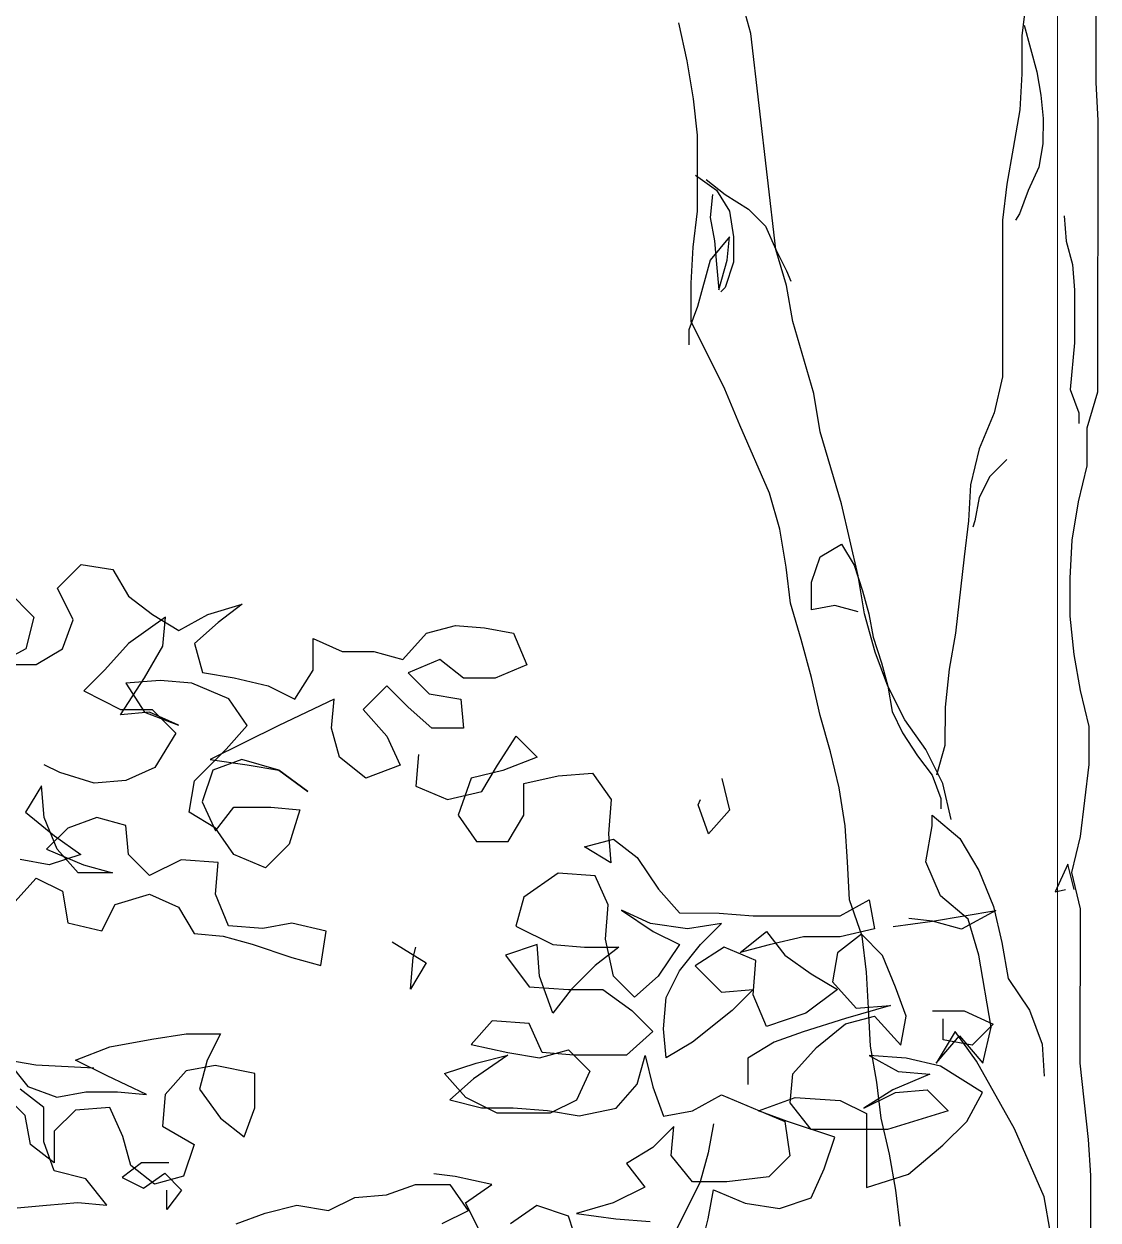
# Model space of a CAD drawing. Header units: millimetres. Extents: x 684983 to 685377, y 990360 to 990509.
# Drawn here: x 685185.274 to 685186.005, y 990436.872 to 990437.687 of the extents above; entities that cross this region are included whole.
import ezdxf

# ---------------------------------------------------------------- set-up
doc = ezdxf.new("R2010")
doc.units = ezdxf.units.MM
doc.layers.add('grid', color=8, linetype='Continuous', lineweight=9)
doc.layers.add('JACK  FRUIT TREE', color=7, linetype='Continuous')
doc.layers.add('TEAK', color=7, linetype='Continuous')

# ---------------------------------------------------------------- blocks, each defined once
blk = doc.blocks.new('JT')
at = {"color": 3}
for p, q in [((0.06831, 2.16982, 157.72663), (0.07909, 2.18058, 157.72663)), ((0.07909, 2.18058, 157.72663), (0.09345, 2.17817, 157.72663)), ((0.09345, 2.17817, 157.72663), (0.10061, 2.1662, 157.72663)), ((0.04558, 2.16864, 157.72663), (0.05753, 2.15667, 157.72663)), ((0.07548, 2.15546, 157.72663), (0.06831, 2.16982, 157.72663)), ((0.10061, 2.1662, 157.72663), (0.11137, 2.15782, 157.72663)), ((0.1365, 2.15779, 157.72663), (0.15206, 2.16256, 157.72663)), ((0.15206, 2.16256, 157.72663), (0.14128, 2.1542, 157.72663)), ((0.05753, 2.15667, 157.72663), (0.05393, 2.14231, 157.72663)), ((0.07068, 2.1423, 157.72663), (0.07548, 2.15546, 157.72663)), ((0.11735, 2.15661, 157.72663), (0.10059, 2.14466, 157.72663)), ((0.11137, 2.15782, 157.72663), (0.12333, 2.15063, 157.72663)), ((0.11615, 2.14345, 157.72663), (0.11735, 2.15661, 157.72663)), ((0.12333, 2.15063, 157.72663), (0.1365, 2.15779, 157.72663)), ((0.14128, 2.1542, 157.72663), (0.1305, 2.14464, 157.72663)), ((0.22502, 2.13737, 157.72663), (0.2358, 2.14933, 157.72663)), ((0.2358, 2.14933, 157.72663), (0.24896, 2.1529, 157.72663)), ((0.24896, 2.1529, 157.72663), (0.26212, 2.1517, 157.72663)), ((0.26212, 2.1517, 157.72663), (0.27528, 2.14929, 157.72663)), ((0.27528, 2.14929, 157.72663), (0.28125, 2.13493, 157.72663)), ((0.10059, 2.14466, 157.72663), (0.08981, 2.13271, 157.72663)), ((0.1305, 2.14464, 157.72663), (0.13408, 2.13147, 157.72663)), ((0.18433, 2.13262, 157.72663), (0.18435, 2.14698, 157.72663)), ((0.18435, 2.14698, 157.72663), (0.1975, 2.14099, 157.72663)), ((0.05393, 2.14231, 157.72663), (0.04076, 2.13515, 157.72663)), ((0.05871, 2.13513, 157.72663), (0.07068, 2.1423, 157.72663)), ((0.10776, 2.1291, 157.72663), (0.11615, 2.14345, 157.72663)), ((0.1975, 2.14099, 157.72663), (0.21186, 2.14097, 157.72663)), ((0.21186, 2.14097, 157.72663), (0.22502, 2.13737, 157.72663)), ((0.04076, 2.13515, 157.72663), (0.05871, 2.13513, 157.72663)), ((0.24177, 2.13736, 157.72663), (0.22741, 2.13139, 157.72663)), ((0.25253, 2.12897, 157.72663), (0.24177, 2.13736, 157.72663)), ((0.28125, 2.13493, 157.72663), (0.26689, 2.12896, 157.72663)), ((0.08981, 2.13271, 157.72663), (0.08023, 2.12315, 157.72663)), ((0.09697, 2.11236, 157.72663), (0.10776, 2.1291, 157.72663)), ((0.11494, 2.1279, 157.72663), (0.09938, 2.12672, 157.72663)), ((0.12929, 2.12669, 157.72663), (0.11494, 2.1279, 157.72663)), ((0.13408, 2.13147, 157.72663), (0.14844, 2.12907, 157.72663)), ((0.14844, 2.12907, 157.72663), (0.16399, 2.12546, 157.72663)), ((0.17595, 2.11947, 157.72663), (0.18433, 2.13262, 157.72663)), ((0.22741, 2.13139, 157.72663), (0.23697, 2.12181, 157.72663)), ((0.26689, 2.12896, 157.72663), (0.25253, 2.12897, 157.72663)), ((0.08023, 2.12315, 157.72663), (0.09698, 2.11476, 157.72663)), ((0.09938, 2.12672, 157.72663), (0.10774, 2.11355, 157.72663)), ((0.14604, 2.1195, 157.72663), (0.12929, 2.12669, 157.72663)), ((0.16399, 2.12546, 157.72663), (0.17595, 2.11947, 157.72663)), ((0.21783, 2.12541, 157.72663), (0.20705, 2.11466, 157.72663)), ((0.22739, 2.11583, 157.72663), (0.21783, 2.12541, 157.72663)), ((0.1544, 2.10753, 157.72663), (0.14604, 2.1195, 157.72663)), ((0.19389, 2.11945, 157.72663), (0.16876, 2.10751, 157.72663)), ((0.19269, 2.10629, 157.72663), (0.19389, 2.11945, 157.72663)), ((0.23697, 2.12181, 157.72663), (0.25132, 2.1194, 157.72663)), ((0.25132, 2.1194, 157.72663), (0.25251, 2.10624, 157.72663)), ((0.11014, 2.11355, 157.72663), (0.09697, 2.11236, 157.72663)), ((0.09698, 2.11476, 157.72663), (0.11133, 2.11474, 157.72663)), ((0.10774, 2.11355, 157.72663), (0.12329, 2.10755, 157.72663)), ((0.12329, 2.10755, 157.72663), (0.11014, 2.11355, 157.72663)), ((0.11133, 2.11474, 157.72663), (0.12209, 2.10397, 157.72663)), ((0.20705, 2.11466, 157.72663), (0.21781, 2.10268, 157.72663)), ((0.23815, 2.10625, 157.72663), (0.22739, 2.11583, 157.72663)), ((0.16876, 2.10751, 157.72663), (0.13764, 2.09199, 157.72663)), ((0.14482, 2.09677, 157.72663), (0.1544, 2.10753, 157.72663)), ((0.19626, 2.09313, 157.72663), (0.19269, 2.10629, 157.72663)), ((0.25251, 2.10624, 157.72663), (0.23815, 2.10625, 157.72663)), ((0.12209, 2.10397, 157.72663), (0.11251, 2.08842, 157.72663)), ((0.21781, 2.10268, 157.72663), (0.22378, 2.08951, 157.72663)), ((0.26805, 2.08947, 157.72663), (0.27643, 2.10263, 157.72663)), ((0.27643, 2.10263, 157.72663), (0.286, 2.09305, 157.72663)), ((0.13045, 2.08242, 157.72663), (0.14482, 2.09677, 157.72663)), ((0.06943, 2.08607, 157.72663), (0.06226, 2.08966, 157.72663)), ((0.13764, 2.09199, 157.72663), (0.15438, 2.08958, 157.72663)), ((0.15199, 2.09197, 157.72663), (0.13883, 2.0872, 157.72663)), ((0.16874, 2.08717, 157.72663), (0.15199, 2.09197, 157.72663)), ((0.15438, 2.08958, 157.72663), (0.16874, 2.08717, 157.72663)), ((0.20822, 2.08355, 157.72663), (0.19626, 2.09313, 157.72663)), ((0.22378, 2.08951, 157.72663), (0.20822, 2.08355, 157.72663)), ((0.23216, 2.09429, 157.72663), (0.23095, 2.07994, 157.72663)), ((0.286, 2.09305, 157.72663), (0.27044, 2.08708, 157.72663)), ((0.08498, 2.08127, 157.72663), (0.06943, 2.08607, 157.72663)), ((0.11251, 2.08842, 157.72663), (0.09934, 2.08245, 157.72663)), ((0.13883, 2.0872, 157.72663), (0.13403, 2.07285, 157.72663)), ((0.16874, 2.08717, 157.72663), (0.18189, 2.07759, 157.72663)), ((0.18189, 2.07759, 157.72663), (0.16874, 2.08717, 157.72663)), ((0.27044, 2.08708, 157.72663), (0.25608, 2.0835, 157.72663)), ((0.26086, 2.07752, 157.72663), (0.26805, 2.08947, 157.72663)), ((0.28, 2.08109, 157.72663), (0.29556, 2.08466, 157.72663)), ((0.29556, 2.08466, 157.72663), (0.31112, 2.08585, 157.72663)), ((0.31112, 2.08585, 157.72663), (0.31948, 2.07387, 157.72663)), ((0.06105, 2.08009, 157.72663), (0.05386, 2.06813, 157.72663)), ((0.06223, 2.06573, 157.72663), (0.06105, 2.08009, 157.72663)), ((0.09934, 2.08245, 157.72663), (0.08498, 2.08127, 157.72663)), ((0.12804, 2.06807, 157.72663), (0.13045, 2.08242, 157.72663)), ((0.23095, 2.07994, 157.72663), (0.2453, 2.07394, 157.72663)), ((0.25608, 2.0835, 157.72663), (0.25008, 2.06676, 157.72663)), ((0.27999, 2.06673, 157.72663), (0.28, 2.08109, 157.72663)), ((0.36974, 2.0834, 157.72663), (0.37332, 2.06904, 157.72663)), ((0.2453, 2.07394, 157.72663), (0.26086, 2.07752, 157.72663)), ((0.31948, 2.07387, 157.72663), (0.31827, 2.05832, 157.72663)), ((0.35896, 2.07144, 157.72663), (0.36016, 2.07384, 157.72663)), ((0.05386, 2.06813, 157.72663), (0.06701, 2.05735, 157.72663)), ((0.14, 2.06088, 157.72663), (0.12804, 2.06807, 157.72663)), ((0.13403, 2.07285, 157.72663), (0.14, 2.05968, 157.72663)), ((0.14, 2.05968, 157.72663), (0.14838, 2.07044, 157.72663)), ((0.14838, 2.07044, 157.72663), (0.16513, 2.07043, 157.72663)), ((0.16513, 2.07043, 157.72663), (0.17829, 2.06922, 157.72663)), ((0.17829, 2.06922, 157.72663), (0.17349, 2.05367, 157.72663)), ((0.36374, 2.05828, 157.72663), (0.35896, 2.07144, 157.72663)), ((0.37332, 2.06904, 157.72663), (0.36374, 2.05828, 157.72663)), ((0.0682, 2.05137, 157.72663), (0.06223, 2.06573, 157.72663)), ((0.08616, 2.06571, 157.72663), (0.073, 2.06094, 157.72663)), ((0.09932, 2.06211, 157.72663), (0.08616, 2.06571, 157.72663)), ((0.25008, 2.06676, 157.72663), (0.25844, 2.05479, 157.72663)), ((0.2728, 2.05477, 157.72663), (0.27999, 2.06673, 157.72663)), ((0.073, 2.06094, 157.72663), (0.06342, 2.05138, 157.72663)), ((0.06701, 2.05735, 157.72663), (0.07897, 2.04897, 157.72663)), ((0.10051, 2.04895, 157.72663), (0.09932, 2.06211, 157.72663)), ((0.14836, 2.0489, 157.72663), (0.14, 2.06088, 157.72663)), ((0.31827, 2.05832, 157.72663), (0.31945, 2.04516, 157.72663)), ((0.17349, 2.05367, 157.72663), (0.16272, 2.04291, 157.72663)), ((0.25844, 2.05479, 157.72663), (0.2728, 2.05477, 157.72663)), ((0.3075, 2.05235, 157.72663), (0.32066, 2.05593, 157.72663)), ((0.31945, 2.04516, 157.72663), (0.3075, 2.05235, 157.72663)), ((0.32066, 2.05593, 157.72663), (0.33142, 2.04754, 157.72663)), ((0.06461, 2.0442, 157.72663), (0.05145, 2.0466, 157.72663)), ((0.06342, 2.05138, 157.72663), (0.08016, 2.04418, 157.72663)), ((0.07897, 2.04897, 157.72663), (0.06461, 2.0442, 157.72663)), ((0.07777, 2.04059, 157.72663), (0.0682, 2.05137, 157.72663)), ((0.11007, 2.03937, 157.72663), (0.10051, 2.04895, 157.72663)), ((0.12443, 2.04653, 157.72663), (0.11007, 2.03937, 157.72663)), ((0.14118, 2.04532, 157.72663), (0.12443, 2.04653, 157.72663)), ((0.16272, 2.04291, 157.72663), (0.14836, 2.0489, 157.72663)), ((0.33142, 2.04754, 157.72663), (0.34098, 2.03317, 157.72663)), ((0.08016, 2.04418, 157.72663), (0.09332, 2.04058, 157.72663)), ((0.13997, 2.03097, 157.72663), (0.14118, 2.04532, 157.72663)), ((0.04904, 2.02746, 157.72663), (0.05862, 2.03822, 157.72663)), ((0.05862, 2.03822, 157.72663), (0.07058, 2.03223, 157.72663)), ((0.09332, 2.04058, 157.72663), (0.07777, 2.04059, 157.72663)), ((0.29552, 2.04039, 157.72663), (0.27996, 2.02964, 157.72663)), ((0.31227, 2.03918, 157.72663), (0.29552, 2.04039, 157.72663)), ((0.31824, 2.02602, 157.72663), (0.31227, 2.03918, 157.72663)), ((0.07058, 2.03223, 157.72663), (0.07296, 2.01787, 157.72663)), ((0.0945, 2.02622, 157.72663), (0.11006, 2.03099, 157.72663)), ((0.11006, 2.03099, 157.72663), (0.12322, 2.025, 157.72663)), ((0.14594, 2.0166, 157.72663), (0.13997, 2.03097, 157.72663)), ((0.34098, 2.03317, 157.72663), (0.35054, 2.0224, 157.72663)), ((0.08851, 2.01426, 157.72663), (0.0945, 2.02622, 157.72663)), ((0.12322, 2.025, 157.72663), (0.13038, 2.01303, 157.72663)), ((0.27996, 2.02964, 157.72663), (0.27636, 2.01648, 157.72663)), ((0.31703, 2.01046, 157.72663), (0.31824, 2.02602, 157.72663)), ((0.42352, 2.02113, 157.72663), (0.43669, 2.0283, 157.72663)), ((0.43669, 2.0283, 157.72663), (0.43907, 2.01514, 157.72663)), ((0.33738, 2.01762, 157.72663), (0.32422, 2.02362, 157.72663)), ((0.32422, 2.02362, 157.72663), (0.33857, 2.01403, 157.72663)), ((0.35054, 2.0224, 157.72663), (0.36849, 2.02238, 157.72663)), ((0.36849, 2.02238, 157.72663), (0.38404, 2.02117, 157.72663)), ((0.38404, 2.02117, 157.72663), (0.42352, 2.02113, 157.72663)), ((0.4654, 2.0187, 157.72663), (0.45463, 2.01991, 157.72663)), ((0.4654, 2.0187, 157.72663), (0.49412, 2.02346, 157.72663)), ((0.49412, 2.02346, 157.72663), (0.47856, 2.0151, 157.72663)), ((0.07296, 2.01787, 157.72663), (0.08851, 2.01426, 157.72663)), ((0.16149, 2.01539, 157.72663), (0.14594, 2.0166, 157.72663)), ((0.17466, 2.01777, 157.72663), (0.16149, 2.01539, 157.72663)), ((0.19021, 2.01417, 157.72663), (0.17466, 2.01777, 157.72663)), ((0.1878, 1.99862, 157.72663), (0.19021, 2.01417, 157.72663)), ((0.27636, 2.01648, 157.72663), (0.2931, 2.00809, 157.72663)), ((0.35412, 2.01522, 157.72663), (0.33738, 2.01762, 157.72663)), ((0.33857, 2.01403, 157.72663), (0.35053, 2.00804, 157.72663)), ((0.36968, 2.01759, 157.72663), (0.35412, 2.01522, 157.72663)), ((0.3601, 2.00803, 157.72663), (0.36968, 2.01759, 157.72663)), ((0.37804, 2.00443, 157.72663), (0.39002, 2.01399, 157.72663)), ((0.39002, 2.01399, 157.72663), (0.39838, 2.00321, 157.72663)), ((0.43907, 2.01514, 157.72663), (0.42352, 2.01156, 157.72663)), ((0.44745, 2.01633, 157.72663), (0.4654, 2.0187, 157.72663)), ((0.47856, 2.0151, 157.72663), (0.4654, 2.0187, 157.72663)), ((0.13038, 2.01303, 157.72663), (0.14354, 2.01182, 157.72663)), ((0.14354, 2.01182, 157.72663), (0.1567, 2.00822, 157.72663)), ((0.1567, 2.00822, 157.72663), (0.17464, 2.00222, 157.72663)), ((0.22012, 2.00936, 157.72663), (0.23566, 1.99977, 157.72663)), ((0.3206, 1.99371, 157.72663), (0.31703, 2.01046, 157.72663)), ((0.40676, 2.01158, 157.72663), (0.39121, 2.008, 157.72663)), ((0.42352, 2.01156, 157.72663), (0.40676, 2.01158, 157.72663)), ((0.43309, 2.01275, 157.72663), (0.42231, 2.00438, 157.72663)), ((0.44265, 2.00317, 157.72663), (0.43309, 2.01275, 157.72663)), ((0.22968, 2.00217, 157.72663), (0.23088, 2.00695, 157.72663)), ((0.28592, 2.0081, 157.72663), (0.27156, 2.00333, 157.72663)), ((0.27156, 2.00333, 157.72663), (0.28231, 1.98896, 157.72663)), ((0.2871, 1.99374, 157.72663), (0.28592, 2.0081, 157.72663)), ((0.2931, 2.00809, 157.72663), (0.30745, 2.00688, 157.72663)), ((0.30745, 2.00688, 157.72663), (0.32301, 2.00687, 157.72663)), ((0.32301, 2.00687, 157.72663), (0.31223, 1.9985, 157.72663)), ((0.35053, 2.00804, 157.72663), (0.34094, 1.99369, 157.72663)), ((0.35052, 1.99608, 157.72663), (0.3601, 2.00803, 157.72663)), ((0.37087, 2.00682, 157.72663), (0.3577, 1.99846, 157.72663)), ((0.38522, 2.00083, 157.72663), (0.37087, 2.00682, 157.72663)), ((0.39121, 2.008, 157.72663), (0.37804, 2.00443, 157.72663)), ((0.39838, 2.00321, 157.72663), (0.41034, 1.99482, 157.72663)), ((0.42231, 2.00438, 157.72663), (0.41991, 1.99123, 157.72663)), ((0.44862, 1.98881, 157.72663), (0.44265, 2.00317, 157.72663)), ((0.17464, 2.00222, 157.72663), (0.1878, 1.99862, 157.72663)), ((0.22847, 1.98781, 157.72663), (0.22968, 2.00217, 157.72663)), ((0.23566, 1.99977, 157.72663), (0.22847, 1.98781, 157.72663)), ((0.31223, 1.9985, 157.72663), (0.30145, 1.98774, 157.72663)), ((0.3577, 1.99846, 157.72663), (0.36965, 1.98649, 157.72663)), ((0.38401, 1.98528, 157.72663), (0.38522, 2.00083, 157.72663)), ((0.29307, 1.97698, 157.72663), (0.2871, 1.99374, 157.72663)), ((0.33017, 1.98413, 157.72663), (0.3206, 1.99371, 157.72663)), ((0.34094, 1.99369, 157.72663), (0.33017, 1.98413, 157.72663)), ((0.34452, 1.98412, 157.72663), (0.35052, 1.99608, 157.72663)), ((0.41034, 1.99482, 157.72663), (0.4223, 1.98763, 157.72663)), ((0.28231, 1.98896, 157.72663), (0.30026, 1.98775, 157.72663)), ((0.30145, 1.98774, 157.72663), (0.29307, 1.97698, 157.72663)), ((0.30026, 1.98775, 157.72663), (0.31581, 1.98773, 157.72663)), ((0.31581, 1.98773, 157.72663), (0.32896, 1.97815, 157.72663)), ((0.36965, 1.98649, 157.72663), (0.38401, 1.98767, 157.72663)), ((0.38401, 1.98767, 157.72663), (0.37443, 1.97811, 157.72663)), ((0.4223, 1.98763, 157.72663), (0.40793, 1.97688, 157.72663)), ((0.41991, 1.99123, 157.72663), (0.43066, 1.97925, 157.72663)), ((0.45339, 1.97564, 157.72663), (0.44862, 1.98881, 157.72663)), ((0.34331, 1.96976, 157.72663), (0.34452, 1.98412, 157.72663)), ((0.38998, 1.97091, 157.72663), (0.38401, 1.98528, 157.72663)), ((0.32896, 1.97815, 157.72663), (0.33853, 1.96857, 157.72663)), ((0.37443, 1.97811, 157.72663), (0.35647, 1.96377, 157.72663)), ((0.40793, 1.97688, 157.72663), (0.38998, 1.97091, 157.72663)), ((0.44622, 1.98043, 157.72663), (0.42587, 1.97447, 157.72663)), ((0.42587, 1.97208, 157.72663), (0.43904, 1.97565, 157.72663)), ((0.43066, 1.97925, 157.72663), (0.44622, 1.98043, 157.72663)), ((0.43904, 1.97565, 157.72663), (0.45099, 1.96248, 157.72663)), ((0.45099, 1.96248, 157.72663), (0.45339, 1.97564, 157.72663)), ((0.46536, 1.97802, 157.72663), (0.47972, 1.97801, 157.72663)), ((0.47972, 1.97801, 157.72663), (0.49287, 1.97202, 157.72663)), ((0.26555, 1.97342, 157.72663), (0.25597, 1.96266, 157.72663)), ((0.2823, 1.97221, 157.72663), (0.26555, 1.97342, 157.72663)), ((0.28827, 1.95904, 157.72663), (0.2823, 1.97221, 157.72663)), ((0.42587, 1.97447, 157.72663), (0.40673, 1.96851, 157.72663)), ((0.4127, 1.96132, 157.72663), (0.42587, 1.97208, 157.72663)), ((0.47013, 1.96486, 157.72663), (0.47014, 1.97443, 157.72663)), ((0.49287, 1.97202, 157.72663), (0.48329, 1.96245, 157.72663)), ((0.09205, 1.96161, 157.72663), (0.1112, 1.96519, 157.72663)), ((0.1112, 1.96519, 157.72663), (0.12675, 1.96757, 157.72663)), ((0.12675, 1.96757, 157.72663), (0.14231, 1.96755, 157.72663)), ((0.14231, 1.96755, 157.72663), (0.13631, 1.95559, 157.72663)), ((0.33853, 1.96857, 157.72663), (0.32655, 1.95781, 157.72663)), ((0.3445, 1.9566, 157.72663), (0.34331, 1.96976, 157.72663)), ((0.40673, 1.96851, 157.72663), (0.39356, 1.96373, 157.72663)), ((0.48329, 1.96245, 157.72663), (0.47013, 1.96486, 157.72663)), ((0.07649, 1.95565, 157.72663), (0.09205, 1.96161, 157.72663)), ((0.25597, 1.96266, 157.72663), (0.27271, 1.95906, 157.72663)), ((0.28707, 1.95665, 157.72663), (0.30023, 1.96023, 157.72663)), ((0.30023, 1.96023, 157.72663), (0.3098, 1.95065, 157.72663)), ((0.35647, 1.96377, 157.72663), (0.3445, 1.9566, 157.72663)), ((0.39356, 1.96373, 157.72663), (0.38159, 1.95656, 157.72663)), ((0.40192, 1.94937, 157.72663), (0.4127, 1.96132, 157.72663)), ((0.05854, 1.95327, 157.72663), (0.04538, 1.95567, 157.72663)), ((0.04538, 1.95567, 157.72663), (0.05494, 1.9437, 157.72663)), ((0.09084, 1.94845, 157.72663), (0.07649, 1.95565, 157.72663)), ((0.13631, 1.95559, 157.72663), (0.13271, 1.94243, 157.72663)), ((0.24399, 1.94951, 157.72663), (0.25835, 1.95428, 157.72663)), ((0.27271, 1.95786, 157.72663), (0.25715, 1.94711, 157.72663)), ((0.25835, 1.95428, 157.72663), (0.27271, 1.95786, 157.72663)), ((0.27271, 1.95906, 157.72663), (0.28707, 1.95665, 157.72663)), ((0.30262, 1.95783, 157.72663), (0.28827, 1.95904, 157.72663)), ((0.32655, 1.95781, 157.72663), (0.30262, 1.95783, 157.72663)), ((0.33133, 1.94465, 157.72663), (0.33493, 1.9578, 157.72663)), ((0.33493, 1.9578, 157.72663), (0.3385, 1.94344, 157.72663)), ((0.38159, 1.95656, 157.72663), (0.38158, 1.9446, 157.72663)), ((0.45338, 1.9565, 157.72663), (0.43663, 1.95771, 157.72663)), ((0.43663, 1.95771, 157.72663), (0.44978, 1.95052, 157.72663)), ((0.46893, 1.95289, 157.72663), (0.45338, 1.9565, 157.72663)), ((0.08486, 1.95205, 157.72663), (0.05854, 1.95327, 157.72663)), ((0.10878, 1.94006, 157.72663), (0.09084, 1.94845, 157.72663)), ((0.12674, 1.95081, 157.72663), (0.11716, 1.94006, 157.72663)), ((0.1399, 1.9532, 157.72663), (0.12674, 1.95081, 157.72663)), ((0.15784, 1.94959, 157.72663), (0.1399, 1.9532, 157.72663)), ((0.15783, 1.93404, 157.72663), (0.15784, 1.94959, 157.72663)), ((0.25355, 1.93873, 157.72663), (0.24399, 1.94951, 157.72663)), ((0.3098, 1.95065, 157.72663), (0.3038, 1.93749, 157.72663)), ((0.40071, 1.93621, 157.72663), (0.40192, 1.94937, 157.72663)), ((0.46414, 1.94931, 157.72663), (0.44738, 1.94215, 157.72663)), ((0.44978, 1.95052, 157.72663), (0.46414, 1.94931, 157.72663)), ((0.48806, 1.94091, 157.72663), (0.46893, 1.95289, 157.72663)), ((0.05494, 1.9437, 157.72663), (0.0681, 1.9389, 157.72663)), ((0.25715, 1.94711, 157.72663), (0.24637, 1.93754, 157.72663)), ((0.32175, 1.93389, 157.72663), (0.33133, 1.94465, 157.72663)), ((0.3385, 1.94344, 157.72663), (0.34328, 1.93028, 157.72663)), ((0.05374, 1.93054, 157.72663), (0.04298, 1.94132, 157.72663)), ((0.06211, 1.93412, 157.72663), (0.05135, 1.94251, 157.72663)), ((0.0681, 1.9389, 157.72663), (0.08126, 1.94128, 157.72663)), ((0.08126, 1.94128, 157.72663), (0.09562, 1.94127, 157.72663)), ((0.09562, 1.94127, 157.72663), (0.10878, 1.94006, 157.72663)), ((0.11716, 1.94006, 157.72663), (0.11595, 1.9257, 157.72663)), ((0.13271, 1.94243, 157.72663), (0.14227, 1.92926, 157.72663)), ((0.2679, 1.93154, 157.72663), (0.25355, 1.93873, 157.72663)), ((0.35644, 1.93266, 157.72663), (0.36961, 1.93982, 157.72663)), ((0.36961, 1.93982, 157.72663), (0.39831, 1.92783, 157.72663)), ((0.38635, 1.93263, 157.72663), (0.40311, 1.9386, 157.72663)), ((0.40311, 1.9386, 157.72663), (0.42345, 1.93738, 157.72663)), ((0.44738, 1.94215, 157.72663), (0.43421, 1.93378, 157.72663)), ((0.43421, 1.93378, 157.72663), (0.44858, 1.94095, 157.72663)), ((0.44858, 1.94095, 157.72663), (0.46293, 1.94213, 157.72663)), ((0.46293, 1.94213, 157.72663), (0.4725, 1.93255, 157.72663)), ((0.48087, 1.92776, 157.72663), (0.48806, 1.94091, 157.72663)), ((0.0621, 1.91857, 157.72663), (0.06211, 1.93412, 157.72663)), ((0.07647, 1.93291, 157.72663), (0.06689, 1.92335, 157.72663)), ((0.09203, 1.9341, 157.72663), (0.07647, 1.93291, 157.72663)), ((0.098, 1.92093, 157.72663), (0.09203, 1.9341, 157.72663)), ((0.15303, 1.92088, 157.72663), (0.15783, 1.93404, 157.72663)), ((0.24637, 1.93754, 157.72663), (0.26073, 1.93394, 157.72663)), ((0.26073, 1.93394, 157.72663), (0.27508, 1.93393, 157.72663)), ((0.27508, 1.93393, 157.72663), (0.29064, 1.93272, 157.72663)), ((0.29064, 1.93272, 157.72663), (0.30499, 1.93031, 157.72663)), ((0.3038, 1.93749, 157.72663), (0.29183, 1.93152, 157.72663)), ((0.30499, 1.93031, 157.72663), (0.32175, 1.93389, 157.72663)), ((0.34328, 1.93028, 157.72663), (0.35644, 1.93266, 157.72663)), ((0.39951, 1.92783, 157.72663), (0.38635, 1.93263, 157.72663)), ((0.41027, 1.92423, 157.72663), (0.40071, 1.93621, 157.72663)), ((0.42345, 1.93738, 157.72663), (0.43541, 1.93139, 157.72663)), ((0.4725, 1.93255, 157.72663), (0.44497, 1.9242, 157.72663)), ((0.05612, 1.91738, 157.72663), (0.05374, 1.93054, 157.72663)), ((0.14227, 1.92926, 157.72663), (0.15303, 1.92088, 157.72663)), ((0.29183, 1.93152, 157.72663), (0.2679, 1.93154, 157.72663)), ((0.39831, 1.92783, 157.72663), (0.40069, 1.91228, 157.72663)), ((0.42104, 1.92063, 157.72663), (0.39951, 1.92783, 157.72663)), ((0.43541, 1.93139, 157.72663), (0.43538, 1.89789, 157.72663)), ((0.47009, 1.917, 157.72663), (0.48087, 1.92776, 157.72663)), ((0.06689, 1.92335, 157.72663), (0.06688, 1.90899, 157.72663)), ((0.11595, 1.9257, 157.72663), (0.1303, 1.91731, 157.72663)), ((0.34806, 1.92549, 157.72663), (0.33848, 1.91592, 157.72663)), ((0.34685, 1.91233, 157.72663), (0.34806, 1.92549, 157.72663)), ((0.44497, 1.9242, 157.72663), (0.41027, 1.92423, 157.72663)), ((0.06688, 1.90899, 157.72663), (0.05612, 1.91738, 157.72663)), ((0.06687, 1.9054, 157.72663), (0.0621, 1.91857, 157.72663)), ((0.10157, 1.90777, 157.72663), (0.098, 1.92093, 157.72663)), ((0.1303, 1.91731, 157.72663), (0.1255, 1.90296, 157.72663)), ((0.33848, 1.91592, 157.72663), (0.32651, 1.90876, 157.72663)), ((0.41624, 1.90628, 157.72663), (0.42104, 1.92063, 157.72663)), ((0.45452, 1.90385, 157.72663), (0.47009, 1.917, 157.72663)), ((0.35641, 1.90035, 157.72663), (0.34685, 1.91233, 157.72663)), ((0.40069, 1.91228, 157.72663), (0.39111, 1.90271, 157.72663)), ((0.08123, 1.9018, 157.72663), (0.06687, 1.9054, 157.72663)), ((0.11233, 1.89938, 157.72663), (0.10157, 1.90777, 157.72663)), ((0.32651, 1.90876, 157.72663), (0.33487, 1.89798, 157.72663)), ((0.41025, 1.89313, 157.72663), (0.41624, 1.90628, 157.72663)), ((0.09079, 1.88983, 157.72663), (0.08123, 1.9018, 157.72663)), ((0.1255, 1.90296, 157.72663), (0.11233, 1.89938, 157.72663)), ((0.24873, 1.90284, 157.72663), (0.23916, 1.90405, 157.72663)), ((0.26548, 1.89924, 157.72663), (0.24873, 1.90284, 157.72663)), ((0.37197, 1.90034, 157.72663), (0.35641, 1.90035, 157.72663)), ((0.39111, 1.90271, 157.72663), (0.37197, 1.90034, 157.72663)), ((0.43538, 1.89789, 157.72663), (0.45452, 1.90385, 157.72663)), ((0.20326, 1.89331, 157.72663), (0.21762, 1.8945, 157.72663)), ((0.21762, 1.8945, 157.72663), (0.23078, 1.89927, 157.72663)), ((0.23078, 1.89927, 157.72663), (0.24634, 1.89926, 157.72663)), ((0.24634, 1.89926, 157.72663), (0.2547, 1.88729, 157.72663)), ((0.25351, 1.89088, 157.72663), (0.26548, 1.89924, 157.72663)), ((0.33487, 1.89798, 157.72663), (0.32051, 1.89081, 157.72663)), ((0.36358, 1.8836, 157.72663), (0.36598, 1.89676, 157.72663)), ((0.36598, 1.89676, 157.72663), (0.38033, 1.89076, 157.72663)), ((0.05011, 1.88867, 157.72663), (0.06327, 1.88985, 157.72663)), ((0.06327, 1.88985, 157.72663), (0.07763, 1.89104, 157.72663)), ((0.07763, 1.89104, 157.72663), (0.09079, 1.88983, 157.72663)), ((0.16257, 1.88617, 157.72663), (0.17693, 1.88975, 157.72663)), ((0.17693, 1.88975, 157.72663), (0.19129, 1.88734, 157.72663)), ((0.19129, 1.88734, 157.72663), (0.20326, 1.89331, 157.72663)), ((0.25948, 1.87891, 157.72663), (0.25351, 1.89088, 157.72663)), ((0.28581, 1.88965, 157.72663), (0.27384, 1.88129, 157.72663)), ((0.30016, 1.88485, 157.72663), (0.28581, 1.88965, 157.72663)), ((0.32051, 1.89081, 157.72663), (0.30375, 1.88604, 157.72663)), ((0.38033, 1.89076, 157.72663), (0.39588, 1.88835, 157.72663)), ((0.39588, 1.88835, 157.72663), (0.41025, 1.89313, 157.72663)), ((0.14941, 1.8814, 157.72663), (0.16257, 1.88617, 157.72663)), ((0.2547, 1.88729, 157.72663), (0.24273, 1.88131, 157.72663)), ((0.30494, 1.87049, 157.72663), (0.30016, 1.88485, 157.72663)), ((0.30375, 1.88604, 157.72663), (0.3217, 1.88363, 157.72663)), ((0.3217, 1.88363, 157.72663), (0.33725, 1.88242, 157.72663)), ((0.35997, 1.86924, 157.72663), (0.36358, 1.8836, 157.72663))]:
    blk.add_line(p, q, dxfattribs=at)
for p, q in [((0.36601, 1.92667, 157.72663), (0.3636, 1.91351, 157.72663)), ((0.3636, 1.91351, 157.72663), (0.36, 1.90035, 157.72663)), ((0.36, 1.90035, 157.72663), (0.34801, 1.87643, 157.72663))]:
    blk.add_line(p, q)
blk = doc.blocks.new('A$C25655A80')
at = {"color": 62}
for p, q in [((0.17688, 2.09548), (0.16822, 2.08876)), ((0.18937, 2.09547), (0.17688, 2.09548)), ((0.17783, 2.08394), (0.18744, 2.09066)), ((0.18744, 2.09066), (0.19513, 2.08296)), ((0.16822, 2.08876), (0.17783, 2.08394)), ((0.18839, 2.07432), (0.1884, 2.08297)), ((0.19513, 2.08296), (0.18839, 2.07432))]:
    blk.add_line(p, q, dxfattribs=at)
for p, q in [((-0.14532, 0.86723), (-0.15491, 0.90184)), ((-0.02034, 0.88249), (-0.02228, 0.86615)), ((0.01135, 0.84497), (0.01138, 0.87958)), ((-0.17417, 0.85476), (-0.178, 0.87206)), ((-0.02131, 0.87096), (-0.01556, 0.84981)), ((-0.13388, 0.76916), (-0.14532, 0.86723)), ((-0.02228, 0.86615), (-0.02229, 0.84885)), ((-0.17131, 0.83745), (-0.17417, 0.85476)), ((-0.02229, 0.84885), (-0.02327, 0.83251)), ((-0.01556, 0.84981), (-0.01365, 0.83923)), ((0.01229, 0.82767), (0.01135, 0.84497)), ((-0.1694, 0.82111), (-0.17131, 0.83745)), ((-0.01365, 0.83923), (-0.0127, 0.82865)), ((-0.02327, 0.83251), (-0.02617, 0.81521)), ((-0.0127, 0.82865), (-0.01271, 0.81712)), ((0.01218, 0.70462), (0.01229, 0.82767)), ((-0.16943, 0.7865), (-0.1694, 0.82111)), ((-0.02617, 0.81521), (-0.02907, 0.79887)), ((-0.01271, 0.81712), (-0.01464, 0.80655)), ((-0.01464, 0.80655), (-0.01946, 0.79598)), ((-0.17038, 0.80284), (-0.16077, 0.79611)), ((-0.16557, 0.80092), (-0.15693, 0.79418)), ((-0.02907, 0.79887), (-0.03101, 0.78253)), ((-0.16269, 0.79418), (-0.16367, 0.78361)), ((-0.16077, 0.79611), (-0.15501, 0.78649)), ((-0.15693, 0.79418), (-0.14636, 0.78744)), ((-0.01946, 0.79598), (-0.02331, 0.78541)), ((-0.14636, 0.78744), (-0.13868, 0.77974)), ((-0.17137, 0.77016), (-0.16943, 0.7865)), ((-0.16367, 0.78361), (-0.16175, 0.77303)), ((-0.15501, 0.78649), (-0.1531, 0.77495)), ((-0.03101, 0.78253), (-0.03107, 0.71139)), ((-0.02331, 0.78541), (-0.02524, 0.78252)), ((-0.00313, 0.78443), (-0.00218, 0.77289)), ((-0.13868, 0.77974), (-0.13388, 0.76916)), ((-0.15502, 0.77495), (-0.16368, 0.76438)), ((-0.16175, 0.77303), (-0.1608, 0.76246)), ((-0.15599, 0.76438), (-0.15502, 0.77495)), ((-0.1531, 0.77495), (-0.15311, 0.76341)), ((-0.00218, 0.77289), (0.0007, 0.76231)), ((-0.17234, 0.75382), (-0.17137, 0.77016)), ((-0.12909, 0.75282), (-0.13388, 0.76916)), ((-0.13388, 0.76916), (-0.12908, 0.75955)), ((-0.16368, 0.76438), (-0.16947, 0.74324)), ((-0.1608, 0.76246), (-0.15985, 0.75092)), ((-0.15985, 0.75092), (-0.15599, 0.76438)), ((-0.15311, 0.76341), (-0.15697, 0.75188)), ((0.0007, 0.76231), (0.00165, 0.75078)), ((-0.12908, 0.75955), (-0.12716, 0.75474)), ((-0.17236, 0.73652), (-0.17234, 0.75382)), ((-0.15697, 0.75188), (-0.15889, 0.74996)), ((-0.12622, 0.73647), (-0.12909, 0.75282)), ((0.00165, 0.75078), (0.00163, 0.72674)), ((-0.16947, 0.74324), (-0.17333, 0.73267)), ((-0.15701, 0.70574), (-0.17236, 0.73652)), ((-0.11663, 0.70378), (-0.12622, 0.73647)), ((-0.17333, 0.73267), (-0.17333, 0.72594)), ((0.00163, 0.72674), (-0.00032, 0.7056)), ((-0.03107, 0.71139), (-0.03493, 0.69505)), ((-0.15029, 0.68939), (-0.15701, 0.70574)), ((-0.00032, 0.7056), (0.00352, 0.69502)), ((-0.11377, 0.68647), (-0.11663, 0.70378)), ((0.00736, 0.68829), (0.01218, 0.70462)), ((-0.03493, 0.69505), (-0.04168, 0.67872)), ((0.00352, 0.69502), (0.00352, 0.69021)), ((-0.13686, 0.65862), (-0.15029, 0.68939)), ((-0.10418, 0.65378), (-0.11377, 0.68647)), ((0.00734, 0.67098), (0.00736, 0.68829)), ((-0.04168, 0.67872), (-0.04554, 0.66238)), ((-0.02918, 0.6739), (-0.03688, 0.66622)), ((0.00348, 0.65464), (0.00734, 0.67098)), ((-0.04554, 0.66238), (-0.04651, 0.64604)), ((-0.03688, 0.66622), (-0.0417, 0.65661)), ((-0.13207, 0.64227), (-0.13686, 0.65862)), ((-0.09652, 0.62109), (-0.10418, 0.65378)), ((-0.0417, 0.65661), (-0.04363, 0.64603)), ((0.00058, 0.63734), (0.00348, 0.65464)), ((-0.04651, 0.64604), (-0.04845, 0.6297)), ((-0.04363, 0.64603), (-0.04459, 0.64315)), ((-0.1292, 0.62496), (-0.13207, 0.64227)), ((-0.11382, 0.62976), (-0.1042, 0.63552)), ((-0.1042, 0.63552), (-0.09844, 0.6259)), ((-0.00039, 0.62004), (0.00058, 0.63734)), ((-0.11767, 0.61822), (-0.11382, 0.62976)), ((-0.04845, 0.6297), (-0.05233, 0.59509)), ((-0.1273, 0.60862), (-0.1292, 0.62496)), ((-0.09844, 0.6259), (-0.09461, 0.61436)), ((-0.09365, 0.60378), (-0.09652, 0.62109)), ((-0.00041, 0.60274), (-0.00039, 0.62004)), ((-0.11769, 0.60573), (-0.11767, 0.61822)), ((-0.09461, 0.61436), (-0.09173, 0.60378)), ((-0.1225, 0.59227), (-0.1273, 0.60862)), ((-0.10711, 0.60764), (-0.11769, 0.60573)), ((-0.09654, 0.60475), (-0.10711, 0.60764)), ((-0.08886, 0.58648), (-0.09365, 0.60378)), ((-0.09173, 0.60378), (-0.08982, 0.59321)), ((0.0015, 0.58543), (-0.00041, 0.60274)), ((-0.11771, 0.57497), (-0.1225, 0.59227)), ((-0.08982, 0.59321), (-0.08598, 0.58167)), ((-0.05233, 0.59509), (-0.05523, 0.57875)), ((-0.08311, 0.57109), (-0.08886, 0.58648)), ((-0.08598, 0.58167), (-0.08311, 0.57109)), ((0.00437, 0.56909), (0.0015, 0.58543)), ((-0.05523, 0.57875), (-0.05716, 0.56145)), ((-0.11388, 0.55766), (-0.11771, 0.57497)), ((-0.07543, 0.5557), (-0.08311, 0.57109)), ((-0.08311, 0.57109), (-0.0812, 0.55955)), ((0.0082, 0.55274), (0.00437, 0.56909)), ((-0.0812, 0.55955), (-0.0764, 0.54993)), ((-0.05716, 0.56145), (-0.05718, 0.54415)), ((-0.10909, 0.54131), (-0.11388, 0.55766)), ((-0.06583, 0.54223), (-0.07543, 0.5557)), ((-0.0764, 0.54993), (-0.06968, 0.53935)), ((0.00818, 0.53544), (0.0082, 0.55274)), ((-0.05718, 0.54415), (-0.06104, 0.53069)), ((-0.10526, 0.52497), (-0.10909, 0.54131)), ((-0.06968, 0.53935), (-0.06296, 0.5307)), ((-0.05816, 0.52685), (-0.06583, 0.54223)), ((0.00431, 0.50276), (0.00818, 0.53544)), ((-0.06296, 0.5307), (-0.05912, 0.52012)), ((-0.05433, 0.5105), (-0.05816, 0.52685)), ((-0.10239, 0.50766), (-0.10526, 0.52497)), ((-0.05912, 0.52012), (-0.05913, 0.51531)), ((-0.06298, 0.51243), (-0.05049, 0.50185)), ((-0.06298, 0.50763), (-0.06298, 0.51243)), ((-0.10145, 0.49132), (-0.10239, 0.50766)), ((-0.06588, 0.49129), (-0.06298, 0.50763)), ((-0.05049, 0.50185), (-0.04185, 0.48742)), ((0.00045, 0.48642), (0.00431, 0.50276)), ((-0.1005, 0.47401), (-0.10145, 0.49132)), ((-0.05917, 0.4759), (-0.06588, 0.49129)), ((-0.00147, 0.49027), (-0.00725, 0.47777)), ((0.0014, 0.47873), (-0.00147, 0.49027)), ((-0.04185, 0.48742), (-0.03514, 0.47107)), ((0.00428, 0.47007), (0.00045, 0.48642)), ((-0.00725, 0.47777), (-0.00245, 0.47873)), ((-0.09475, 0.45767), (-0.1005, 0.47401)), ((-0.04668, 0.46531), (-0.05917, 0.4759)), ((-0.03514, 0.47107), (-0.03131, 0.45472)), ((0.00421, 0.3999), (0.00428, 0.47007)), ((-0.04189, 0.44897), (-0.04668, 0.46531)), ((-0.09284, 0.44132), (-0.09475, 0.45767)), ((-0.03131, 0.45472), (-0.02844, 0.43838)), ((-0.03615, 0.41628), (-0.04189, 0.44897)), ((-0.0919, 0.42498), (-0.09284, 0.44132)), ((-0.02844, 0.43838), (-0.01884, 0.42395)), ((-0.09095, 0.40768), (-0.0919, 0.42498)), ((-0.01884, 0.42395), (-0.01308, 0.40857)), ((-0.05249, 0.41437), (-0.06116, 0.39996)), ((-0.04289, 0.4009), (-0.05249, 0.41437)), ((-0.04001, 0.39994), (-0.03615, 0.41628)), ((-0.08808, 0.39133), (-0.09095, 0.40768)), ((-0.06116, 0.39996), (-0.05057, 0.41244)), ((-0.05057, 0.41244), (-0.04001, 0.39994)), ((-0.01308, 0.40857), (-0.01214, 0.39414)), ((-0.02562, 0.37012), (-0.04289, 0.4009)), ((0.00802, 0.36529), (0.00421, 0.3999)), ((-0.08617, 0.37499), (-0.08808, 0.39133)), ((-0.08234, 0.35864), (-0.08617, 0.37499)), ((-0.01219, 0.33935), (-0.02562, 0.37012)), ((0.00897, 0.34894), (0.00802, 0.36529)), ((-0.07947, 0.3423), (-0.08234, 0.35864)), ((0.00892, 0.29703), (0.00897, 0.34894)), ((-0.07757, 0.32595), (-0.07947, 0.3423)), ((-0.00932, 0.32301), (-0.01219, 0.33935))]:
    blk.add_line(p, q)
blk = doc.blocks.new('TR')
blk.add_blockref('A$C25655A80', (0.01921, 0.01485, 1.34531))

msp = doc.modelspace()

# ---------------------------------------------------------------- linework, layer by layer
at = {"layer": 'grid'}
msp.add_line((685185.9771, 990509.15479), (685185.9771, 990370.8996), dxfattribs=at)

# ---------------------------------------------------------------- block references
at = {"layer": 'JACK  FRUIT TREE', "xscale": 1.5, "yscale": 1.5, "zscale": 1.5}
msp.add_blockref('JT', (685185.194, 990434.04786, -138.04995), dxfattribs=at)
at = {"layer": 'TEAK', "xscale": 1.5, "yscale": 1.5, "zscale": 1.5}
for p in [(685185.95747, 990436.357, 98.641), (685185.05947, 990433.746, 98.578)]:
    msp.add_blockref('TR', p, dxfattribs=at)

doc.saveas('drawing.dxf')
